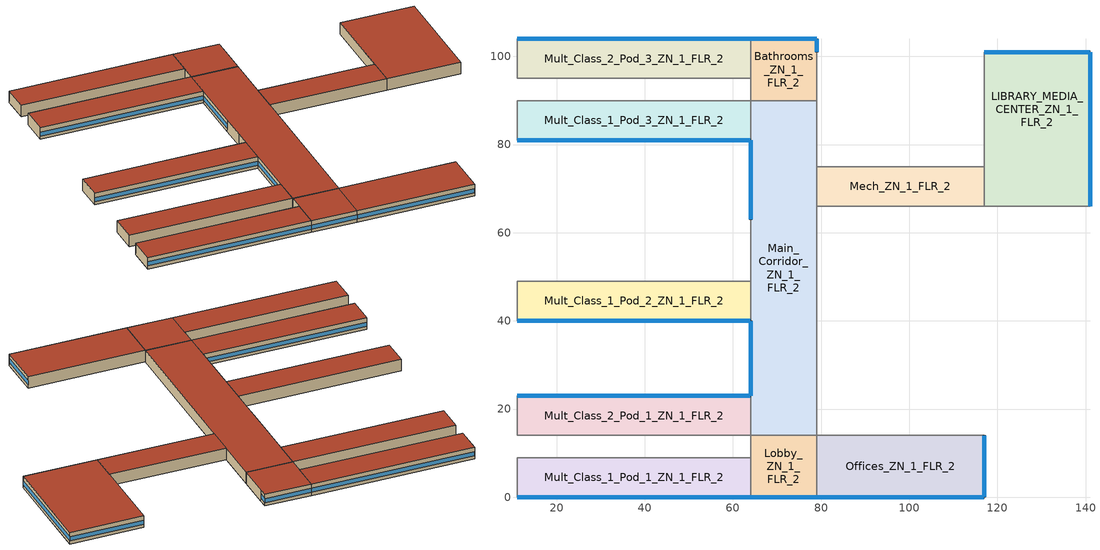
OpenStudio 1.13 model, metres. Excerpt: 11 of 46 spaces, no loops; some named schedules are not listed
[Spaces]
Bathrooms_ZN_1_FLR_2
 floor to Bathrooms_ZN_1_FLR_1: 79,104 79,90 64,90 64,104 z4
 wall outside: 79,101 79,104 64,104 z4:8
 wall to Auditorium_ZN_1_FLR_1: 79,90 79,101 z4:8
 wall to Mult_Class_2_Pod_3_ZN_1_FLR_2: 64,104 64,95 z4:8
 wall to Corridor_Pod_3_ZN_1_FLR_2: 64,95 64,90 z4:8
 wall to Main_Corridor_ZN_1_FLR_2: 64,90 79,90 z4:8
 window: 78.95,104 64.05,104 z5.1:6.51; 79,101.05 79,103.95 z5.1:6.55
 roof outside: 79,90 79,104 64,104 64,90 z8
Offices_ZN_1_FLR_2
 floor to Offices_ZN_1_FLR_1: 117,14 117,0 79,0 79,14 z4
 wall outside: 79,0 117,0 117,14 z4:8
 wall to Lobby_ZN_1_FLR_2: 79,14 79,0 z4:8
 wall to Gym_ZN_1_FLR_1: 117,14 79,14 z4:8
 window: 79.05,0 116.95,0 z5.1:6.5; 117,0.05 117,13.95 z5.1:6.51
 roof outside: 117,0 117,14 79,14 79,0 z8
Mech_ZN_1_FLR_2
 floor to Mech_ZN_1_FLR_1: 117,75 117,66 79,66 79,75 z4
 wall to Gym_ZN_1_FLR_1: 79,66 117,66 z4:8
 wall to Main_Corridor_ZN_1_FLR_2: 79,75 79,66 z4:8
 wall to Auditorium_ZN_1_FLR_1: 117,75 79,75 z4:8
 wall to LIBRARY_MEDIA_CENTER_ZN_1_FLR_2: 117,66 117,75 z4:8
 roof outside: 117,66 117,75 79,75 79,66 z8
LIBRARY_MEDIA_CENTER_ZN_1_FLR_2
 floor to Kitchen_ZN_1_FLR_1: 141,75 141,66 117,66 117,75 z4
 floor to Cafeteria_ZN_1_FLR_1: 141,101 141,75 117,75 117,101 z4
 wall outside: 141,66 141,101 117,101 z4:8
 wall to Auditorium_ZN_1_FLR_1: 117,101 117,75 z4:8
 wall to Aux_Gym_ZN_1_FLR_1: 117,66 141,66 z4:8
 window: 141,66.05 141,100.95 z5.1:6.5; 140.95,101 117.05,101 z5.1:6.51
 roof outside: 141,66 141,101 117,101 117,66 z8
Main_Corridor_ZN_1_FLR_2
 floor to Main_Corridor_ZN_1_FLR_1: 79,90 79,14 64,14 64,90 z4
 wall outside: 64,81 64,63 / 64,40 64,23 z4:8
 wall to Gym_ZN_1_FLR_1: 79,14 79,66 z4:8
 wall to Mult_Class_1_Pod_2_ZN_1_FLR_2: 64,49 64,40 z4:8
 wall to Auditorium_ZN_1_FLR_1: 79,75 79,90 z4:8
 wall to Corridor_Pod_2_ZN_1_FLR_2: 64,54 64,49 z4:8
 wall to Mult_Class_2_Pod_1_ZN_1_FLR_2: 64,23 64,14 z4:8
 wall to Mult_Class_2_Pod_2_ZN_1_FLR_2: 64,63 64,54 z4:8
 wall to Mult_Class_1_Pod_3_ZN_1_FLR_2: 64,90 64,81 z4:8
 wall to Lobby_ZN_1_FLR_2: 64,14 79,14 z4:8
 window: 64,39.95 64,23.05 / 64,80.95 64,63.05 z5.1:6.51
 roof outside: 79,14 79,90 64,90 64,14 z8
Mult_Class_2_Pod_1_ZN_1_FLR_2
 floor to Mult_Class_2_Pod_1_ZN_1_FLR_1: 64,23 64,14 11,14 11,23 z4
 wall outside: 64,23 11,23 z4:8
 wall to Corridor_Pod_1_ZN_1_FLR_2: 11,14 64,14 z4:8
 wall to Corner_Class_2_Pod_1_ZN_1_FLR_2: 11,23 11,14 z4:8
 window: 63.95,23 11.05,23 z5.1:6.5
 roof outside: 64,14 64,23 11,23 11,14 z8
Mult_Class_1_Pod_1_ZN_1_FLR_2
 floor to Mult_Class_1_Pod_1_ZN_1_FLR_1: 64,9 64,0 11,0 11,9 z4
 wall outside: 11,0 64,0 z4:8
 wall to Lobby_ZN_1_FLR_2: 64,0 64,9 z4:8
 wall to Corridor_Pod_1_ZN_1_FLR_2: 64,9 11,9 z4:8
 wall to Corner_Class_1_Pod_1_ZN_1_FLR_2: 11,9 11,0 z4:8
 window: 11.05,0 63.95,0 z5.1:6.5
 roof outside: 64,0 64,9 11,9 11,0 z8
Mult_Class_1_Pod_2_ZN_1_FLR_2
 floor to Mult_Class_1_Pod_2_ZN_1_FLR_1: 64,49 64,40 11,40 11,49 z4
 wall outside: 11,40 64,40 z4:8
 wall to Corner_Class_1_Pod_2_ZN_1_FLR_2: 11,49 11,40 z4:8
 wall to Corridor_Pod_2_ZN_1_FLR_2: 64,49 11,49 z4:8
 window: 11.05,40 63.95,40 z5.1:6.5
 roof outside: 64,40 64,49 11,49 11,40 z8
Mult_Class_1_Pod_3_ZN_1_FLR_2
 floor to Mult_Class_1_Pod_3_ZN_1_FLR_1: 64,90 64,81 11,81 11,90 z4
 wall outside: 11,81 64,81 z4:8
 wall to Corridor_Pod_3_ZN_1_FLR_2: 64,90 11,90 z4:8
 wall to Corner_Class_1_Pod_3_ZN_1_FLR_2: 11,90 11,81 z4:8
 window: 11.05,81 63.95,81 z5.1:6.5
 roof outside: 64,81 64,90 11,90 11,81 z8
Mult_Class_2_Pod_3_ZN_1_FLR_2
 floor to Mult_Class_2_Pod_3_ZN_1_FLR_1: 64,104 64,95 11,95 11,104 z4
 wall outside: 64,104 11,104 z4:8
 wall to Corner_Class_2_Pod_3_ZN_1_FLR_2: 11,104 11,95 z4:8
 wall to Corridor_Pod_3_ZN_1_FLR_2: 11,95 64,95 z4:8
 window: 63.95,104 11.05,104 z5.1:6.5
 roof outside: 64,95 64,104 11,104 11,95 z8
Lobby_ZN_1_FLR_2
 floor to Lobby_ZN_1_FLR_1: 79,14 79,0 64,0 64,14 z4
 wall outside: 64,0 79,0 z4:8
 wall to Corridor_Pod_1_ZN_1_FLR_2: 64,14 64,9 z4:8
 window: 64.05,0 78.95,0 z5.1:6.51
 roof outside: 79,0 79,14 64,14 64,0 z8
[Site]
Whitehorse_YT_CAN: Latitude {deg}=60.72; Longitude {deg}=-135.07; Time Zone {hr}=-8; Elevation {m}=703; Terrain=City
[Building]
NECB 2011-SecondarySchool-NECB HDD Method-CAN_YT_Whitehorse.719640_CWEC.epw created: 2016-11-24 16:49:30 +0000: North Axis {deg}=0; Default Construction Set=NECB 2011 - SecSchl - NECB HDD Method; Standards Building Type=SecondarySchool
[ClimateZones]
Climate Zone Institution Name 1=ASHRAE; Climate Zone Document Name 1=ANSI/ASHRAE Standard 169; Climate Zone Document Year 1=2006; Climate Zone Institution Name 2=CEC; Climate Zone Document Name 2=California Climate Zone Descriptions; Climate Zone Document Year 2=1995
[Site:GroundTemperature:BuildingSurface]
19.527, 19.502, 19.536, 19.598, 20.002, 21.64, 22.225, 22.375, 21.449, 20.121, 19.802, 19.633
[Site:WaterMainsTemperature]
Calculation Method=Correlation; Annual Average Outdoor Air Temperature {C}=-1.08333; Maximum Difference In Monthly Average Outdoor Air Temperatures {deltaC}=34.5
[SizingPeriod:DesignDay] Barometric Pressure {Pa}=93160; Sky Clearness=0; Rain Indicator=0; Snow Indicator=0; Day of Month=21; Daylight Saving Time Indicator=0; Humidity Indicating Type=Wetbulb; Dry-Bulb Temperature Range Modifier Type=DefaultMultipliers
Name | Maximum Dry-Bulb Temperature {C} | Daily Dry-Bulb Temperature Range {deltaC} | Humidity Indicating Conditions at Maximum Dry-Bulb | Wind Speed {m/s} | Wind Direction {deg} | Month | Day Type | Solar Model Indicator | ASHRAE Taub | ASHRAE Taud
Whitehorse Ann Clg .4% Condns DB=>MWB | 25.6 | 11.6 | 14.1 | 3.5 | 160 | 7 | SummerDesignDay | ASHRAETau | 0.378 | 2.196
Whitehorse Ann Htg 99.6% Condns DB | -40 | 0 | -40 | 0.6 | 0 | 1 | WinterDesignDay | ASHRAEClearSky
[Material:NoMass] Thermal Absorptance=0.9; Solar Absorptance=0.7
Name | Roughness | Thermal Resistance {m2-K/W} | Visible Absorptance
CP02 CARPET PAD | VeryRough | 0.21648 | 0.8
Typical Insulation R-13.06 | Smooth | 2.2993 | 0.7
Typical Carpet Pad | Smooth | 0.21648 | 0.8
Typical Insulation R-10.11 | Smooth | 1.78074 | 0.7
Typical Insulation R-19.63 | Smooth | 3.4567 | 0.7
Typical Insulation R-0.58 | Smooth | 0.101875 | 0.7
Typical Insulation R-1.15 | Smooth | 0.202527 | 0.7
[Material]
Name | Roughness | Thickness {m} | Conductivity {W/m-K} | Density {kg/m3} | Specific Heat {J/kg-K} | Thermal Absorptance | Solar Absorptance | Visible Absorptance
100mm Normalweight concrete floor | MediumSmooth | 0.1016 | 2.31 | 2322 | 832
G01 13mm gypsum board | Smooth | 0.0127 | 0.16 | 800 | 1090 | 0.9 | 0.7 | 0.5
4 in. Normalweight Concrete Floor | MediumRough | 0.1016 | 2.31 | 2322 | 832 | 0.9 | 0.7 | 0.7
1IN Stucco | Smooth | 0.0253 | 0.6918 | 1858 | 837 | 0.9 | 0.7 | 0.92
8IN CONCRETE HW RefBldg | Rough | 0.2032 | 1.311 | 2240 | 836.8 | 0.9 | 0.7 | 0.7
1/2IN Gypsum | Smooth | 0.0127 | 0.16 | 784.9 | 830 | 0.9 | 0.4 | 0.4
Metal Roof Surface; F08 Metal surface | Smooth | 0.0008 | 45.28 | 7824 | 500 | 0.9 | 0.7 | 0.7
6 in. Normalweight Concrete Floor | MediumRough | 0.1524 | 2.31 | 2322 | 832 | 0.9 | 0.7 | 0.7
G05 25mm wood | MediumSmooth | 0.0254 | 0.15 | 608 | 1630 | 0.9 | 0.5 | 0.5
[Construction]
Typical Insulated Exterior Mass Floor R-15.63: Typical Insulation R-13.06, 4 in. Normalweight Concrete Floor, Typical Carpet Pad
Typical Insulated Exterior Mass Wall R-12.5: 1IN Stucco, 8IN CONCRETE HW RefBldg, Typical Insulation R-10.11, 1/2IN Gypsum
Typical Insulated Metal Building Roof R-20.41: Metal Roof Surface, Typical Insulation R-19.63
Typical Interior Floor: 100mm Normalweight concrete floor, CP02 CARPET PAD
Typical Interior Wall: G01 13mm gypsum board, G01 13mm gypsum board
Typical Interior Ceiling: CP02 CARPET PAD, 100mm Normalweight concrete floor
Typical Insulated Carpeted 6in Slab Floor: 6 in. Normalweight Concrete Floor, Typical Carpet Pad
U 0.55 SHGC 0.31 Dbl Ref-D Tint 6mm/6mm Air: REF D TINT 6MM, AIR 6MM, CLEAR 6MM
Typical Insulated Metal Door R-1.43: F08 Metal surface, Typical Insulation R-0.58
U 0.35 SHGC 0.35 Dbl LoE (e2-.1) Tint 6mm/13mm Air: LoE TINT 6MM, AIR 13MM, CLEAR 6MM
Typical Overhead Door R-2.0: Typical Insulation R-1.15
U 0.48 SHGC 0.40 Dbl Ref-D Clr 6mm/13mm: REF D CLEAR 6MM, AIR 13MM, CLEAR 6MM
Typical Interior Window: Clear 3mm
Typical Interior Door; Typical Interior Partition: G05 25mm wood
[DefaultConstructionSet]
NECB 2011 - SecSchl - NECB HDD Method: Default Exterior Surface Constructions=Default Surface Constructions 1; Default Interior Surface Constructions=Default Surface Constructions 2; Default Ground Contact Surface Constructions=Default Surface Constructions 3; Default Exterior SubSurface Constructions=Default Sub Surface Constructions 1; Default Interior SubSurface Constructions=Default Sub Surface Constructions 2; Interior Partition Construction=Typical Interior Partition
[DefaultSurfaceConstructions]
Name | Floor Construction | Wall Construction | Roof Ceiling Construction
Default Surface Constructions 1 | Typical Insulated Exterior Mass Floor R-15.63 | Typical Insulated Exterior Mass Wall R-12.5 | Typical Insulated Metal Building Roof R-20.41
Default Surface Constructions 2 | Typical Interior Floor | Typical Interior Wall | Typical Interior Ceiling
Default Surface Constructions 3 | Typical Insulated Carpeted 6in Slab Floor | Typical Insulated Carpeted 6in Slab Floor | Typical Insulated Carpeted 6in Slab Floor
[DefaultSubSurfaceConstructions]
Name | Fixed Window Construction | Operable Window Construction | Door Construction | Glass Door Construction | Overhead Door Construction | Skylight Construction | Tubular Daylight Dome Construction | Tubular Daylight Diffuser Construction
Default Sub Surface Constructions 1 | U 0.55 SHGC 0.31 Dbl Ref-D Tint 6mm/6mm Air | U 0.55 SHGC 0.31 Dbl Ref-D Tint 6mm/6mm Air | Typical Insulated Metal Door R-1.43 | U 0.35 SHGC 0.35 Dbl LoE (e2-.1) Tint 6mm/13mm Air | Typical Overhead Door R-2.0 | U 0.48 SHGC 0.40 Dbl Ref-D Clr 6mm/13mm | Typical Interior Window | Typical Interior Window
Default Sub Surface Constructions 2 | Typical Interior Window | Typical Interior Window | Typical Interior Door
[WindowMaterial:Glazing] Optical Data Type=SpectralAverage; Infrared Transmittance at Normal Incidence=0; Front Side Infrared Hemispherical Emissivity=0.84; Conductivity {W/m-K}=0.9; Dirt Correction Factor for Solar and Visible Transmittance=1; Solar Diffusing=No
Name | Thickness {m} | Solar Transmittance at Normal Incidence | Front Side Solar Reflectance at Normal Incidence | Back Side Solar Reflectance at Normal Incidence | Visible Transmittance at Normal Incidence | Front Side Visible Reflectance at Normal Incidence | Back Side Visible Reflectance at Normal Incidence | Back Side Infrared Hemispherical Emissivity
REF D TINT 6MM | 0.006 | 0.3 | 0.14 | 0.36 | 0.25 | 0.18 | 0.45 | 0.82
CLEAR 6MM | 0.006 | 0.775 | 0.071 | 0.071 | 0.881 | 0.08 | 0.08 | 0.84
LoE TINT 6MM | 0.006 | 0.36 | 0.093 | 0.2 | 0.5 | 0.035 | 0.054 | 0.1
REF D CLEAR 6MM | 0.006 | 0.429 | 0.308 | 0.379 | 0.334 | 0.453 | 0.505 | 0.82
Clear 3mm | 0.003 | 0.837 | 0.075 | 0.075 | 0.898 | 0.081 | 0.081 | 0.84
[WindowMaterial:Gas] Gas Type=Air
Name | Thickness {m}
AIR 6MM | 0.0063
AIR 13MM | 0.0127
[Space] Building Story=Building Story 2; Part of Total Floor Area=Yes
Name | Space Type | Thermal Zone
Bathrooms_ZN_1_FLR_2 | Space Function Washroom-sch-D | Sys-3 Flr-2 Sch-D HPlcmt-north
LIBRARY_MEDIA_CENTER_ZN_1_FLR_2 | Space Function Library - reading | Sys-3 Flr-2 Sch-C HPlcmt-east
Mult_Class_1_Pod_3_ZN_1_FLR_2; Mult_Class_1_Pod_1_ZN_1_FLR_2; Mult_Class_1_Pod_2_ZN_1_FLR_2 | Space Function Classroom/lecture/training | Sys-3 Flr-2 Sch-D HPlcmt-south
Offices_ZN_1_FLR_2 | Space Function Office - enclosed | Sys-3 Flr-2 Sch-A HPlcmt-south
Mult_Class_2_Pod_3_ZN_1_FLR_2; Mult_Class_2_Pod_1_ZN_1_FLR_2 | Space Function Classroom/lecture/training | Sys-3 Flr-2 Sch-D HPlcmt-north
Mech_ZN_1_FLR_2 | Space Function Electrical/Mechanical-sch-D | Sys-3 Flr-2 Sch-D HPlcmt-core
Main_Corridor_ZN_1_FLR_2 | Space Function Corr. >= 2.4m wide-sch-D | Sys-3 Flr-2 Sch-D HPlcmt-west
Lobby_ZN_1_FLR_2 | Space Function Lobby - elevator | Sys-3 Flr-2 Sch-C HPlcmt-south
[SpaceType] Standards Building Type=Space Function
Name | Default Schedule Set | Design Specification Outdoor Air Object | Standards Space Type
Space Function Washroom-sch-D | Space Function Washroom-sch-D Schedule Set | Space Function Washroom-sch-D Ventilation | Washroom-sch-D
Space Function Classroom/lecture/training | Space Function Classroom/lecture/training Schedule Set | Space Function Classroom/lecture/training Ventilation | Classroom/lecture/training
Space Function Corr. >= 2.4m wide-sch-D | Space Function Corr. >= 2.4m wide-sch-D Schedule Set | Space Function Corr. >= 2.4m wide-sch-D Ventilation | Corr. >= 2.4m wide-sch-D
Space Function Library - reading | Space Function Library - reading Schedule Set | Space Function Library - reading Ventilation | Library - reading
Space Function Lobby - elevator | Space Function Lobby - elevator Schedule Set | Space Function Lobby - elevator Ventilation | Lobby - elevator
Space Function Electrical/Mechanical-sch-D | Space Function Electrical/Mechanical-sch-D Schedule Set | Space Function Electrical/Mechanical-sch-D Ventilation | Electrical/Mechanical-sch-D
Space Function Office - enclosed | Space Function Office - enclosed Schedule Set | Space Function Office - enclosed Ventilation | Office - enclosed
[People:Definition] Number of People Calculation Method=People/Area; Fraction Radiant=0.3
Name | People per Space Floor Area {person/m2}
Space Function Classroom/lecture/training People Definition | 0.133365
Space Function Corr. >= 2.4m wide-sch-D People Definition | 0.0100104
Space Function Electrical/Mechanical-sch-D People Definition | 0.0049514
Space Function Library - reading People Definition; Space Function Office - enclosed People Definition | 0.0500522
Space Function Lobby - elevator People Definition | 0.0999967
Space Function Washroom-sch-D People Definition | 0.0333681
[People] Work Efficiency Schedule=Work Efficiency Schedule; Clothing Insulation Schedule=Clothing Schedule; Air Velocity Schedule=Air Velocity Schedule
Name | People Definition | Space or SpaceType
Space Function Classroom/lecture/training People | Space Function Classroom/lecture/training People Definition | Space Function Classroom/lecture/training
Space Function Corr. >= 2.4m wide-sch-D People | Space Function Corr. >= 2.4m wide-sch-D People Definition | Space Function Corr. >= 2.4m wide-sch-D
Space Function Electrical/Mechanical-sch-D People | Space Function Electrical/Mechanical-sch-D People Definition | Space Function Electrical/Mechanical-sch-D
Space Function Library - reading People | Space Function Library - reading People Definition | Space Function Library - reading
Space Function Lobby - elevator People | Space Function Lobby - elevator People Definition | Space Function Lobby - elevator
Space Function Office - enclosed People | Space Function Office - enclosed People Definition | Space Function Office - enclosed
Space Function Washroom-sch-D People | Space Function Washroom-sch-D People Definition | Space Function Washroom-sch-D
[Lights:Definition] Design Level Calculation Method=Watts/Area; Fraction Radiant=0.5; Fraction Visible=0.2
Name | Watts per Space Floor Area {W/m2}
Space Function Classroom/lecture/training Lights Definition; Space Function Electrical/Mechanical-sch-D Lights Definition | 13.2999
Space Function Corr. >= 2.4m wide-sch-D Lights Definition | 7.09994
Space Function Library - reading Lights Definition | 9.99992
Space Function Lobby - elevator Lights Definition | 6.89994
Space Function Office - enclosed Lights Definition | 11.8999
Space Function Washroom-sch-D Lights Definition | 10.4999
[Lights]
Name | Lights Definition | Space or SpaceType
Space Function Classroom/lecture/training Lights | Space Function Classroom/lecture/training Lights Definition | Space Function Classroom/lecture/training
Space Function Corr. >= 2.4m wide-sch-D Lights | Space Function Corr. >= 2.4m wide-sch-D Lights Definition | Space Function Corr. >= 2.4m wide-sch-D
Space Function Electrical/Mechanical-sch-D Lights | Space Function Electrical/Mechanical-sch-D Lights Definition | Space Function Electrical/Mechanical-sch-D
Space Function Library - reading Lights | Space Function Library - reading Lights Definition | Space Function Library - reading
Space Function Lobby - elevator Lights | Space Function Lobby - elevator Lights Definition | Space Function Lobby - elevator
Space Function Office - enclosed Lights | Space Function Office - enclosed Lights Definition | Space Function Office - enclosed
Space Function Washroom-sch-D Lights | Space Function Washroom-sch-D Lights Definition | Space Function Washroom-sch-D
[ElectricEquipment:Definition] Design Level Calculation Method=Watts/Area; Fraction Radiant=0.5
Name | Watts per Space Floor Area {W/m2}
Space Function Classroom/lecture/training Elec Equip Definition | 4.99996
Space Function Electrical/Mechanical-sch-D Elec Equip Definition; Space Function Library - reading Elec Equip Definition; Space Function Lobby - elevator Elec Equip Definition; Space Function Washroom-sch-D Elec Equip Definition | 0.999992
Space Function Office - enclosed Elec Equip Definition | 7.49994
[ElectricEquipment]
Name | Electric Equipment Definition | Space or SpaceType
Space Function Classroom/lecture/training Elec Equip | Space Function Classroom/lecture/training Elec Equip Definition | Space Function Classroom/lecture/training
Space Function Electrical/Mechanical-sch-D Elec Equip | Space Function Electrical/Mechanical-sch-D Elec Equip Definition | Space Function Electrical/Mechanical-sch-D
Space Function Library - reading Elec Equip | Space Function Library - reading Elec Equip Definition | Space Function Library - reading
Space Function Lobby - elevator Elec Equip | Space Function Lobby - elevator Elec Equip Definition | Space Function Lobby - elevator
Space Function Office - enclosed Elec Equip | Space Function Office - enclosed Elec Equip Definition | Space Function Office - enclosed
Space Function Washroom-sch-D Elec Equip | Space Function Washroom-sch-D Elec Equip Definition | Space Function Washroom-sch-D
[DesignSpecification:OutdoorAir] Outdoor Air Method=Sum
Name | Outdoor Air Flow per Floor Area {m3/s-m2}
Space Function Classroom/lecture/training Ventilation | 0.00278384
Space Function Corr. >= 2.4m wide-sch-D Ventilation; Space Function Electrical/Mechanical-sch-D Ventilation; Space Function Washroom-sch-D Ventilation | 0.0003048
Space Function Library - reading Ventilation | 0.0008636
Space Function Lobby - elevator Ventilation | 0.0041148
Space Function Office - enclosed Ventilation | 0.0004318
[DefaultScheduleSet] People Activity Level Schedule=NECB-Activity; Infiltration Schedule=Always On
Name | Number of People Schedule | Lighting Schedule | Electric Equipment Schedule
Space Function Classroom/lecture/training Schedule Set; Space Function Corr. >= 2.4m wide-sch-D Schedule Set; Space Function Electrical/Mechanical-sch-D Schedule Set; Space Function Washroom-sch-D Schedule Set | NECB-D-Occupancy | NECB-D-Lighting | NECB-D-Electric-Equipment
Space Function Library - reading Schedule Set; Space Function Lobby - elevator Schedule Set | NECB-C-Occupancy | NECB-C-Lighting | NECB-C-Electric-Equipment
Space Function Office - enclosed Schedule Set | NECB-A-Occupancy | NECB-A-Lighting | NECB-A-Electric-Equipment
[ThermostatSetpoint:DualSetpoint]
Name | Heating Setpoint Temperature Schedule | Cooling Setpoint Temperature Schedule
Space Function Office - enclosed Thermostat 4 | NECB-A-Thermostat Setpoint-Heating | NECB-A-Thermostat Setpoint-Cooling
Space Function Classroom/lecture/training Thermostat 27; Space Function Corr. >= 2.4m wide-sch-D Thermostat 10; Space Function Classroom/lecture/training Thermostat 28; Space Function Electrical/Mechanical-sch-D Thermostat 4 | NECB-D-Thermostat Setpoint-Heating | NECB-D-Thermostat Setpoint-Cooling
Space Function Library - reading Thermostat 2; Space Function Lobby - elevator Thermostat 4 | NECB-C-Thermostat Setpoint-Heating | NECB-C-Thermostat Setpoint-Cooling
[SpaceInfiltration:DesignFlowRate] Schedule=Always On Discrete; Design Flow Rate Calculation Method=Flow/ExteriorArea; Flow per Exterior Surface Area {m3/s-m2}=0.00025; Constant Term Coefficient=0; Temperature Term Coefficient=0; Velocity Term Coefficient=0.224; Velocity Squared Term Coefficient=0
Name | Space or SpaceType
Bathrooms_ZN_1_FLR_2 Infiltration | Bathrooms_ZN_1_FLR_2
LIBRARY_MEDIA_CENTER_ZN_1_FLR_2 Infiltration | LIBRARY_MEDIA_CENTER_ZN_1_FLR_2
Lobby_ZN_1_FLR_2 Infiltration | Lobby_ZN_1_FLR_2
Main_Corridor_ZN_1_FLR_2 Infiltration | Main_Corridor_ZN_1_FLR_2
Mech_ZN_1_FLR_2 Infiltration | Mech_ZN_1_FLR_2
Mult_Class_1_Pod_1_ZN_1_FLR_2 Infiltration | Mult_Class_1_Pod_1_ZN_1_FLR_2
Mult_Class_1_Pod_2_ZN_1_FLR_2 Infiltration | Mult_Class_1_Pod_2_ZN_1_FLR_2
Mult_Class_1_Pod_3_ZN_1_FLR_2 Infiltration | Mult_Class_1_Pod_3_ZN_1_FLR_2
Mult_Class_2_Pod_1_ZN_1_FLR_2 Infiltration | Mult_Class_2_Pod_1_ZN_1_FLR_2
Mult_Class_2_Pod_3_ZN_1_FLR_2 Infiltration | Mult_Class_2_Pod_3_ZN_1_FLR_2
Offices_ZN_1_FLR_2 Infiltration | Offices_ZN_1_FLR_2
[BuildingStory]
Building Story 2: Nominal Z Coordinate {m}=4
[ThermalZone] Use Ideal Air Loads=No
Name | Thermostat
Sys-3 Flr-2 Sch-A HPlcmt-south | Space Function Office - enclosed Thermostat 4
Sys-3 Flr-2 Sch-D HPlcmt-north | Space Function Classroom/lecture/training Thermostat 27
Sys-3 Flr-2 Sch-D HPlcmt-west | Space Function Corr. >= 2.4m wide-sch-D Thermostat 10
Sys-3 Flr-2 Sch-D HPlcmt-south | Space Function Classroom/lecture/training Thermostat 28
Sys-3 Flr-2 Sch-D HPlcmt-core | Space Function Electrical/Mechanical-sch-D Thermostat 4
Sys-3 Flr-2 Sch-C HPlcmt-east | Space Function Library - reading Thermostat 2
Sys-3 Flr-2 Sch-C HPlcmt-south | Space Function Lobby - elevator Thermostat 4
[Schedule:Ruleset]
Clothing Schedule: Default Day Schedule=Clothing Schedule Default Winter Clothes
Air Velocity Schedule: Default Day Schedule=Air Velocity Schedule Default
Work Efficiency Schedule: Default Day Schedule=Work Efficiency Schedule Default
NECB-C-Occupancy: Default Day Schedule=NECB-C-Occupancy Default
NECB-Activity: Default Day Schedule=NECB-Activity Default; Summer Design Day Schedule=NECB-Activity Summer Design Day; Winter Design Day Schedule=NECB-Activity Winter Design Day
NECB-C-Lighting: Default Day Schedule=NECB-C-Lighting Default
NECB-C-Electric-Equipment: Default Day Schedule=NECB-C-Electric-Equipment Default
Always On: Default Day Schedule=Always On Default
NECB-C-Thermostat Setpoint-Heating: Default Day Schedule=NECB-C-Thermostat Setpoint-Heating Default
NECB-C-Thermostat Setpoint-Cooling: Default Day Schedule=NECB-C-Thermostat Setpoint-Cooling Default
NECB-D-Occupancy: Default Day Schedule=NECB-D-Occupancy Default
NECB-D-Lighting: Default Day Schedule=NECB-D-Lighting Default
NECB-D-Electric-Equipment: Default Day Schedule=NECB-D-Electric-Equipment Default
NECB-D-Thermostat Setpoint-Heating: Default Day Schedule=NECB-D-Thermostat Setpoint-Heating Default
NECB-D-Thermostat Setpoint-Cooling: Default Day Schedule=NECB-D-Thermostat Setpoint-Cooling Default
NECB-A-Occupancy: Default Day Schedule=NECB-A-Occupancy Default
NECB-A-Thermostat Setpoint-Heating: Default Day Schedule=NECB-A-Thermostat Setpoint-Heating Default
NECB-A-Thermostat Setpoint-Cooling: Default Day Schedule=NECB-A-Thermostat Setpoint-Cooling Default
[Schedule:Constant]
Always On Discrete: Value=1
